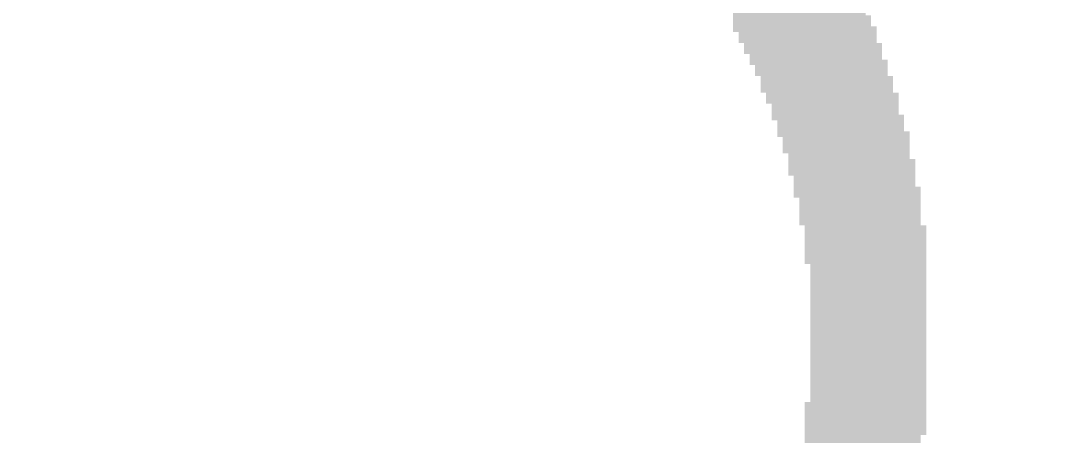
# Model space of a CAD drawing. Header units: millimetres. Extents: x 861 to 1253, y -31 to 249.
# Drawn here: x 953.59 to 959.36, y 136.02 to 138.31 of the extents above; entities that cross this region are included whole.
import ezdxf

# ---------------------------------------------------------------- set-up
doc = ezdxf.new("R2010")
doc.units = ezdxf.units.MM
doc.header["$LTSCALE"] = 32.67
doc.header["$PDMODE"] = 3
doc.header["$PDSIZE"] = 0.3125
doc.layers.get('0').update_dxf_attribs({"linetype": 'CONTINUOUS'})
doc.layers.get('Defpoints').update_dxf_attribs({"linetype": 'CONTINUOUS'})
doc.layers.add('尺寸標柱線', color=3, linetype='CONTINUOUS', lineweight=15)
doc.styles.get("Standard").update_dxf_attribs({"font": 'times.ttf', "width": 0.8})
doc.dimstyles.new('ISO-25(2)', dxfattribs={"dimtxt": 3, "dimasz": 2.5, "dimexe": 1, "dimexo": 1, "dimgap": 1, "dimtad": 1, "dimlfac": 0.666667, "dimdsep": 46, "dimtxsty": 'Standard', "dimcen": 2.5, "dimclrd": 3, "dimclre": 3, "dimclrt": 2, "dimadec": 0, "dimazin": 2, "dimtfac": 1, "dimtmove": 0, "dimatfit": 3, "dimfxl": 0, "dimarcsym": 0})

# ---------------------------------------------------------------- blocks, each defined once
blk = doc.blocks.new('*D248')
at = {"layer": 'Defpoints', "color": 0}
for p in [(972.7892, 182.3181), (972.7892, 150.8469), (885.9093, 94.342)]:
    blk.add_point(p, dxfattribs=at)
at = {"layer": '尺寸標柱線', "color": 3, "lineweight": -2}
blk.add_line((972.7892, 151.8469), (972.7892, 190.9749), dxfattribs=at)
at = {"layer": '尺寸標柱線', "color": 2, "insert": (970.2589, 187.1465), "char_height": 3, "attachment_point": 5, "rotation": 90}
blk.add_mtext('57.92', dxfattribs=at)
blk = doc.blocks.new('*D249')
at = {"layer": 'Defpoints', "color": 0}
for p in [(981.1593, 184.1858), (981.1593, 171.5897), (885.9093, 94.342)]:
    blk.add_point(p, dxfattribs=at)
at = {"layer": '尺寸標柱線', "color": 3, "lineweight": -2}
blk.add_line((981.1593, 172.5897), (981.1593, 191.0015), dxfattribs=at)
at = {"layer": '尺寸標柱線', "color": 2, "insert": (978.629, 188.0937), "char_height": 3, "attachment_point": 5, "rotation": 90}
blk.add_mtext('63.5', dxfattribs=at)
blk = doc.blocks.new('*D250')
at = {"layer": 'Defpoints', "color": 0}
for p in [(1015.4493, 182.3887), (1015.4493, 171.5897), (885.9093, 94.342)]:
    blk.add_point(p, dxfattribs=at)
at = {"layer": '尺寸標柱線', "color": 3, "lineweight": -2}
blk.add_line((1015.4493, 172.5897), (1015.4493, 191.0109), dxfattribs=at)
at = {"layer": '尺寸標柱線', "color": 2, "insert": (1012.919, 187.1998), "char_height": 3, "attachment_point": 5, "rotation": 90}
blk.add_mtext('86.36', dxfattribs=at)
blk = doc.blocks.new('*D251')
at = {"layer": 'Defpoints', "color": 0}
for p in [(1026.8793, 182.233), (1026.8793, 169.2187), (885.9093, 94.342)]:
    blk.add_point(p, dxfattribs=at)
at = {"layer": '尺寸標柱線', "color": 3, "lineweight": -2}
blk.add_line((1026.8793, 170.2187), (1026.8793, 190.8622), dxfattribs=at)
at = {"layer": '尺寸標柱線', "color": 2, "insert": (1024.349, 187.0476), "char_height": 3, "attachment_point": 5, "rotation": 90}
blk.add_mtext('93.98', dxfattribs=at)
blk = doc.blocks.new('*D252')
at = {"layer": 'Defpoints', "color": 0}
for p in [(987.5746, 182.2834), (981.3693, 139.5069), (885.9093, 94.342)]:
    blk.add_point(p, dxfattribs=at)
at = {"layer": '尺寸標柱線', "color": 3, "lineweight": -2}
for p, q in [((987.5746, 177.2834), (987.5746, 190.9818)), ((981.3693, 172.2834), (987.5746, 177.2834)), ((981.3693, 140.5069), (981.3693, 172.2834))]:
    blk.add_line(p, q, dxfattribs=at)
at = {"layer": '尺寸標柱線', "color": 2, "insert": (985.0443, 187.1326), "char_height": 3, "attachment_point": 5, "rotation": 90}
blk.add_mtext('63.64', dxfattribs=at)
blk = doc.blocks.new('*D255')
at = {"layer": 'Defpoints', "color": 0}
for p in [(1025.8316, 168.171), (1046.741, 164.5664), (885.9093, 94.342)]:
    blk.add_point(p, dxfattribs=at)
at = {"layer": '尺寸標柱線', "color": 3, "lineweight": -2}
for p, q in [((1026.8316, 168.171), (1036.741, 168.171)), ((1036.741, 168.171), (1041.741, 164.5664)), ((1041.741, 164.5664), (1055.512, 164.5664))]:
    blk.add_line(p, q, dxfattribs=at)
at = {"layer": '尺寸標柱線', "color": 2, "insert": (1051.6265, 167.0966), "char_height": 3, "attachment_point": 5}
blk.add_mtext('49.22', dxfattribs=at)
blk = doc.blocks.new('*D256')
at = {"layer": 'Defpoints', "color": 0}
for p in [(1014.4016, 170.542), (1048.7164, 170.542), (885.9093, 94.342)]:
    blk.add_point(p, dxfattribs=at)
at = {"layer": '尺寸標柱線', "color": 3, "lineweight": -2}
blk.add_line((1015.4016, 170.542), (1055.5442, 170.542), dxfattribs=at)
at = {"layer": '尺寸標柱線', "color": 2, "insert": (1052.6303, 173.0722), "char_height": 3, "attachment_point": 5}
blk.add_mtext('50.8', dxfattribs=at)
blk = doc.blocks.new('*D257')
at = {"layer": 'Defpoints', "color": 0}
for p in [(972.7892, 150.8469), (1046.7238, 150.8469), (885.9093, 94.342)]:
    blk.add_point(p, dxfattribs=at)
at = {"layer": '尺寸標柱線', "color": 3, "lineweight": -2}
blk.add_line((973.7892, 150.8469), (1055.3962, 150.8469), dxfattribs=at)
at = {"layer": '尺寸標柱線', "color": 2, "insert": (1051.56, 153.3772), "char_height": 3, "attachment_point": 5}
blk.add_mtext('37.67', dxfattribs=at)
blk = doc.blocks.new('*D258')
at = {"layer": 'Defpoints', "color": 0}
for p in [(981.8493, 139.9869), (1046.7974, 139.9869), (885.9093, 94.342)]:
    blk.add_point(p, dxfattribs=at)
at = {"layer": '尺寸標柱線', "color": 3, "lineweight": -2}
blk.add_line((982.8493, 139.9869), (1055.3331, 139.9869), dxfattribs=at)
at = {"layer": '尺寸標柱線', "color": 2, "insert": (1051.5652, 142.5172), "char_height": 3, "attachment_point": 5}
blk.add_mtext('30.43', dxfattribs=at)

msp = doc.modelspace()

# ---------------------------------------------------------------- linework, layer by layer
at = {"color": 5}
for points in [[(958.2231, 138.3551, 0.1524, 0.1524, 0), (957.5221, 138.3551, 0.1524, 0.1524, 0)], [(957.5221, 138.3246, 0.1524, 0.1524, 0), (958.2536, 138.3246, 0.1524, 0.1524, 0)], [(958.2536, 138.2941, 0.1524, 0.1524, 0), (957.5525, 138.2941, 0.1524, 0.1524, 0)], [(957.5525, 138.2636, 0.1524, 0.1524, 0), (958.2841, 138.2636, 0.1524, 0.1524, 0)], [(958.2841, 138.2332, 0.1524, 0.1524, 0), (957.583, 138.2332, 0.1524, 0.1524, 0)], [(957.583, 138.2027, 0.1524, 0.1524, 0), (958.3145, 138.2027, 0.1524, 0.1524, 0)], [(957.6135, 138.1722, 0.1524, 0.1524, 0), (958.3145, 138.1722, 0.1524, 0.1524, 0)], [(958.3145, 138.1417, 0.1524, 0.1524, 0), (957.6135, 138.1417, 0.1524, 0.1524, 0)], [(957.644, 138.1112, 0.1524, 0.1524, 0), (958.345, 138.1112, 0.1524, 0.1524, 0)], [(958.345, 138.0808, 0.1524, 0.1524, 0), (957.644, 138.0808, 0.1524, 0.1524, 0)], [(957.6745, 138.0503, 0.1524, 0.1524, 0), (958.345, 138.0503, 0.1524, 0.1524, 0)], [(958.3755, 138.0198, 0.1524, 0.1524, 0), (957.6745, 138.0198, 0.1524, 0.1524, 0)], [(957.6745, 137.9893, 0.1524, 0.1524, 0), (958.3755, 137.9893, 0.1524, 0.1524, 0)], [(958.3755, 137.9588, 0.1524, 0.1524, 0), (957.7049, 137.9588, 0.1524, 0.1524, 0)], [(957.7049, 137.9284, 0.1524, 0.1524, 0), (958.406, 137.9284, 0.1524, 0.1524, 0)], [(958.406, 137.8979, 0.1524, 0.1524, 0), (957.7354, 137.8979, 0.1524, 0.1524, 0)], [(957.7354, 137.8674, 0.1524, 0.1524, 0), (958.406, 137.8674, 0.1524, 0.1524, 0)], [(958.4365, 137.8369, 0.1524, 0.1524, 0), (957.7354, 137.8369, 0.1524, 0.1524, 0)], [(957.7659, 137.8064, 0.1524, 0.1524, 0), (958.4365, 137.8064, 0.1524, 0.1524, 0)], [(958.4365, 137.776, 0.1524, 0.1524, 0), (957.7659, 137.776, 0.1524, 0.1524, 0)], [(957.7659, 137.7455, 0.1524, 0.1524, 0), (958.4365, 137.7455, 0.1524, 0.1524, 0)], [(958.4669, 137.715, 0.1524, 0.1524, 0), (957.7964, 137.715, 0.1524, 0.1524, 0)], [(957.7964, 137.6845, 0.1524, 0.1524, 0), (958.4669, 137.6845, 0.1524, 0.1524, 0)], [(958.4669, 137.654, 0.1524, 0.1524, 0), (957.7964, 137.654, 0.1524, 0.1524, 0)], [(957.8269, 137.6236, 0.1524, 0.1524, 0), (958.4974, 137.6236, 0.1524, 0.1524, 0)], [(958.4974, 137.5931, 0.1524, 0.1524, 0), (957.8269, 137.5931, 0.1524, 0.1524, 0)], [(957.8269, 137.5626, 0.1524, 0.1524, 0), (958.4974, 137.5626, 0.1524, 0.1524, 0)], [(958.4974, 137.5321, 0.1524, 0.1524, 0), (957.8269, 137.5321, 0.1524, 0.1524, 0)], [(957.8573, 137.5016, 0.1524, 0.1524, 0), (958.4974, 137.5016, 0.1524, 0.1524, 0)], [(958.5279, 137.4712, 0.1524, 0.1524, 0), (957.8573, 137.4712, 0.1524, 0.1524, 0)], [(957.8573, 137.4407, 0.1524, 0.1524, 0), (958.5279, 137.4407, 0.1524, 0.1524, 0)], [(958.5279, 137.4102, 0.1524, 0.1524, 0), (957.8573, 137.4102, 0.1524, 0.1524, 0)], [(957.8878, 137.3797, 0.1524, 0.1524, 0), (958.5279, 137.3797, 0.1524, 0.1524, 0)], [(958.5279, 137.3492, 0.1524, 0.1524, 0), (957.8878, 137.3492, 0.1524, 0.1524, 0)], [(957.8878, 137.3188, 0.1524, 0.1524, 0), (958.5584, 137.3188, 0.1524, 0.1524, 0)], [(958.5584, 137.2883, 0.1524, 0.1524, 0), (957.8878, 137.2883, 0.1524, 0.1524, 0)], [(957.8878, 137.2578, 0.1524, 0.1524, 0), (958.5584, 137.2578, 0.1524, 0.1524, 0)], [(958.5584, 137.2273, 0.1524, 0.1524, 0), (957.9183, 137.2273, 0.1524, 0.1524, 0)], [(957.9183, 137.1968, 0.1524, 0.1524, 0), (958.5584, 137.1968, 0.1524, 0.1524, 0)], [(958.5584, 137.1664, 0.1524, 0.1524, 0), (957.9183, 137.1664, 0.1524, 0.1524, 0)], [(957.9183, 137.1359, 0.1524, 0.1524, 0), (958.5584, 137.1359, 0.1524, 0.1524, 0)], [(958.5889, 137.1054, 0.1524, 0.1524, 0), (957.9183, 137.1054, 0.1524, 0.1524, 0)], [(957.9183, 137.0749, 0.1524, 0.1524, 0), (958.5889, 137.0749, 0.1524, 0.1524, 0)], [(958.5889, 137.0444, 0.1524, 0.1524, 0), (957.9183, 137.0444, 0.1524, 0.1524, 0)], [(958.5889, 137.014, 0.1524, 0.1524, 0), (957.9488, 137.014, 0.1524, 0.1524, 0)], [(957.9488, 136.9835, 0.1524, 0.1524, 0), (958.5889, 136.9835, 0.1524, 0.1524, 0)], [(958.5889, 136.953, 0.1524, 0.1524, 0), (957.9488, 136.953, 0.1524, 0.1524, 0)], [(957.9488, 136.9225, 0.1524, 0.1524, 0), (958.5889, 136.9225, 0.1524, 0.1524, 0)], [(958.5889, 136.892, 0.1524, 0.1524, 0), (957.9488, 136.892, 0.1524, 0.1524, 0)], [(957.9488, 136.8616, 0.1524, 0.1524, 0), (958.5889, 136.8616, 0.1524, 0.1524, 0)], [(958.5889, 136.8311, 0.1524, 0.1524, 0), (957.9488, 136.8311, 0.1524, 0.1524, 0)], [(957.9488, 136.8006, 0.1524, 0.1524, 0), (958.5889, 136.8006, 0.1524, 0.1524, 0)], [(958.5889, 136.7701, 0.1524, 0.1524, 0), (957.9488, 136.7701, 0.1524, 0.1524, 0)], [(957.9488, 136.7396, 0.1524, 0.1524, 0), (958.5889, 136.7396, 0.1524, 0.1524, 0)], [(958.5889, 136.7092, 0.1524, 0.1524, 0), (957.9488, 136.7092, 0.1524, 0.1524, 0)], [(957.9488, 136.6787, 0.1524, 0.1524, 0), (958.5889, 136.6787, 0.1524, 0.1524, 0)], [(958.5889, 136.6482, 0.1524, 0.1524, 0), (957.9488, 136.6482, 0.1524, 0.1524, 0)], [(957.9488, 136.6177, 0.1524, 0.1524, 0), (958.5889, 136.6177, 0.1524, 0.1524, 0)], [(958.5889, 136.5872, 0.1524, 0.1524, 0), (957.9488, 136.5872, 0.1524, 0.1524, 0)], [(957.9488, 136.5568, 0.1524, 0.1524, 0), (958.5889, 136.5568, 0.1524, 0.1524, 0)], [(958.5889, 136.5263, 0.1524, 0.1524, 0), (957.9488, 136.5263, 0.1524, 0.1524, 0)], [(957.9488, 136.4958, 0.1524, 0.1524, 0), (958.5889, 136.4958, 0.1524, 0.1524, 0)], [(958.5889, 136.4653, 0.1524, 0.1524, 0), (957.9488, 136.4653, 0.1524, 0.1524, 0)], [(957.9488, 136.4348, 0.1524, 0.1524, 0), (958.5889, 136.4348, 0.1524, 0.1524, 0)], [(958.5889, 136.4044, 0.1524, 0.1524, 0), (957.9488, 136.4044, 0.1524, 0.1524, 0)], [(957.9488, 136.3739, 0.1524, 0.1524, 0), (958.5889, 136.3739, 0.1524, 0.1524, 0)], [(958.5889, 136.3434, 0.1524, 0.1524, 0), (957.9488, 136.3434, 0.1524, 0.1524, 0)], [(957.9488, 136.3129, 0.1524, 0.1524, 0), (958.5889, 136.3129, 0.1524, 0.1524, 0)], [(958.5889, 136.2824, 0.1524, 0.1524, 0), (957.9488, 136.2824, 0.1524, 0.1524, 0)], [(957.9488, 136.252, 0.1524, 0.1524, 0), (958.5889, 136.252, 0.1524, 0.1524, 0)], [(958.5889, 136.2215, 0.1524, 0.1524, 0), (957.9488, 136.2215, 0.1524, 0.1524, 0)], [(957.9488, 136.191, 0.1524, 0.1524, 0), (958.5889, 136.191, 0.1524, 0.1524, 0)], [(957.9183, 136.13, 0.1524, 0.1524, 0), (958.5889, 136.13, 0.1524, 0.1524, 0)], [(958.5889, 136.1605, 0.1524, 0.1524, 0), (957.9488, 136.1605, 0.1524, 0.1524, 0)], [(958.5889, 136.0996, 0.1524, 0.1524, 0), (957.9183, 136.0996, 0.1524, 0.1524, 0)], [(957.9183, 136.0691, 0.1524, 0.1524, 0), (958.5584, 136.0691, 0.1524, 0.1524, 0)], [(958.5584, 136.0386, 0.1524, 0.1524, 0), (957.9183, 136.0386, 0.1524, 0.1524, 0)], [(957.9183, 136.0081, 0.1524, 0.1524, 0), (958.5584, 136.0081, 0.1524, 0.1524, 0)], [(958.5584, 135.9776, 0.1524, 0.1524, 0), (957.9183, 135.9776, 0.1524, 0.1524, 0)]]:
    msp.add_lwpolyline(points, format="xyseb", dxfattribs=at)

# ---------------------------------------------------------------- dimensions: what is measured, and where the dimension line sits
at = {"layer": '尺寸標柱線'}
for feature_location, offset, dtype, picture, middle in [((1015.4493, 171.5897), (0, 10.799), 1, '*D250', (1012.919, 187.1998)), ((972.7892, 150.8469), (0, 31.4712), 1, '*D248', (970.2589, 187.1465)), ((981.3693, 139.5069), (6.2053, 42.7765), 1, '*D252', (985.0443, 187.1326)), ((1026.8793, 169.2187), (0, 13.0143), 1, '*D251', (1024.349, 187.0476)), ((981.1593, 171.5897), (0, 12.5961), 1, '*D249', (978.629, 188.0937)), ((1014.4016, 170.542), (34.3149, 0), 0, '*D256', (1052.6303, 173.0722)), ((1025.8316, 168.171), (20.9095, -3.6046), 0, '*D255', (1051.6265, 167.0966)), ((972.7892, 150.8469), (73.9346, 0), 0, '*D257', (1051.56, 153.3772)), ((981.8493, 139.9869), (64.9481, 0), 0, '*D258', (1051.5652, 142.5172))]:
    dim = msp.add_ordinate_dim(feature_location=feature_location, offset=offset, dtype=dtype, origin=(885.9093, 94.342), dimstyle='ISO-25(2)', dxfattribs=at)
    dim.commit()
    dim.dimension.update_dxf_attribs({"geometry": picture, "text_midpoint": middle})

doc.saveas('drawing.dxf')
